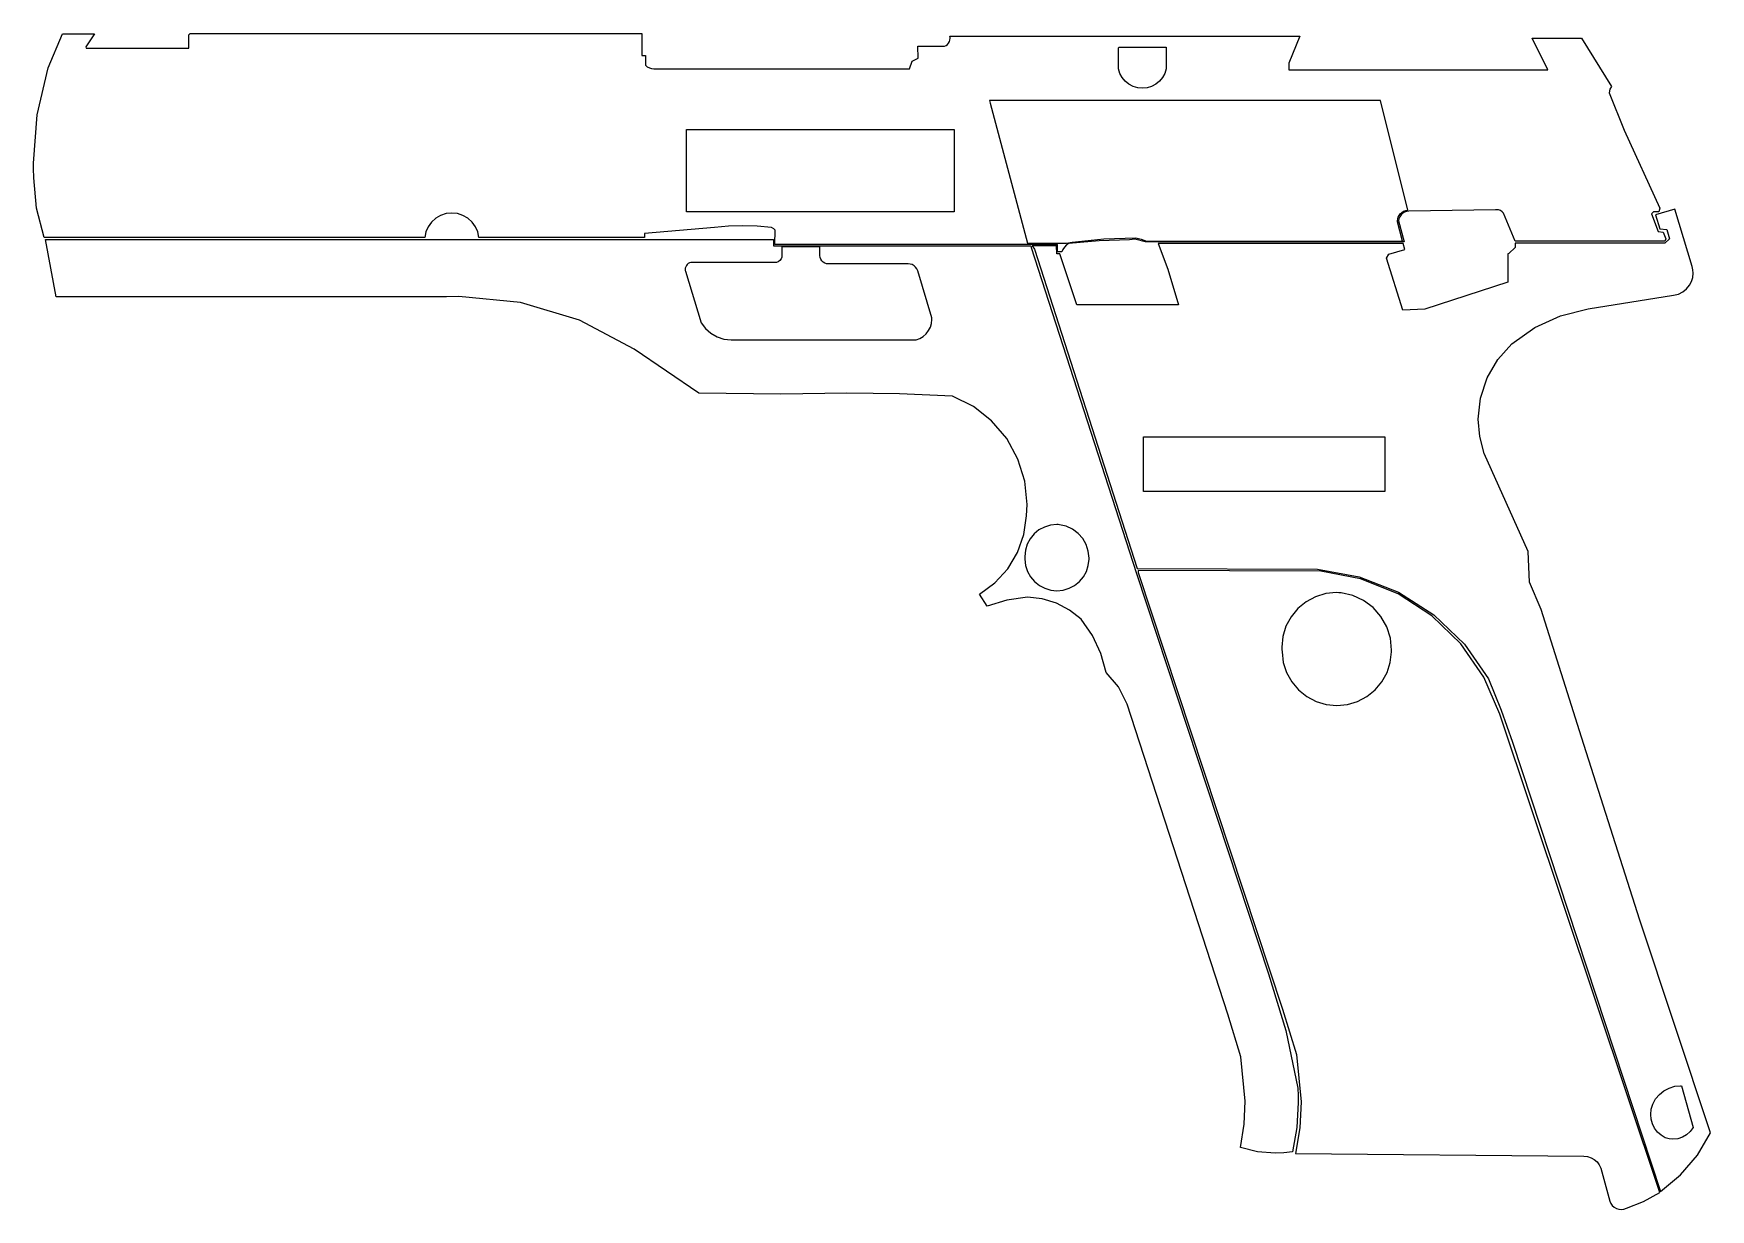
# Model space of a CAD drawing. Header units: millimetres. Extents: x 0 to 38.1, y 0 to 26.7.
import ezdxf

# ---------------------------------------------------------------- set-up
doc = ezdxf.new("R2010")
doc.units = ezdxf.units.MM

msp = doc.modelspace()

# ---------------------------------------------------------------- linework, layer by layer
for points in [[(0.658, 26.719), (1.383, 26.719), (1.187, 26.424), (1.195, 26.394), (3.529, 26.394), (3.529, 26.696), (3.559, 26.726), (13.82, 26.726), (13.82, 26.227), (13.904, 26.227), (13.904, 26.008), (13.944, 25.972), (13.991, 25.946), (14.042, 25.93), (14.095, 25.924), (14.115, 25.925), (19.904, 25.925), (19.964, 26.098), (20.1, 26.166), (20.093, 26.438), (20.697, 26.438), (20.732, 26.455), (20.764, 26.478), (20.789, 26.508), (20.808, 26.542), (20.82, 26.579), (20.824, 26.617), (20.823, 26.641), (20.818, 26.665), (28.767, 26.665), (28.518, 26.054), (28.518, 25.903), (34.404, 25.903), (34.049, 26.621), (35.167, 26.621), (35.848, 25.524), (35.811, 25.463), (35.795, 25.38), (36.143, 24.526), (36.951, 22.758), (36.929, 22.675), (36.808, 22.675), (36.763, 22.63), (36.914, 22.229), (37.027, 22.214), (37.087, 22.063), (37.065, 22.01), (33.665, 22.01), (33.4, 22.645), (33.367, 22.677), (33.328, 22.701), (33.284, 22.716), (33.238, 22.721), (33.219, 22.721), (31.245, 22.691), (31.195, 22.683), (31.148, 22.665), (31.105, 22.639), (31.069, 22.604), (31.04, 22.563), (31.02, 22.516), (31.009, 22.467), (31.139, 21.99), (25.254, 21.99), (25.024, 22.05), (24.9, 22.039), (24.21, 22.017), (23.522, 21.956), (23.469, 21.92), (23.423, 21.874), (23.388, 21.821), (23.363, 21.762), (23.268, 21.762), (23.268, 21.933), (16.841, 21.933), (16.847, 22.256), (16.818, 22.291), (16.765, 22.315), (16.441, 22.346), (16.117, 22.356), (15.792, 22.346), (15.469, 22.315), (13.884, 22.185), (13.884, 22.091), (10.118, 22.091), (10.092, 22.218), (10.039, 22.336), (9.963, 22.442), (9.867, 22.529), (9.755, 22.594), (9.632, 22.634), (9.503, 22.647), (9.374, 22.634), (9.25, 22.594), (9.138, 22.529), (9.042, 22.442), (8.966, 22.336), (8.913, 22.218), (8.887, 22.091), (0.242, 22.091), (0.066, 22.758), (0.006, 23.446), (0.006, 23.477), (0.002, 23.628), (0, 23.78), (0.083, 24.875), (0.33, 25.946)], [(24.656, 26.415), (25.737, 26.415), (25.737, 25.92), (25.704, 25.818), (25.652, 25.724), (25.582, 25.641), (25.498, 25.574), (25.403, 25.524), (25.3, 25.493), (25.193, 25.483), (25.086, 25.493), (24.983, 25.524), (24.887, 25.574), (24.803, 25.641), (24.734, 25.724), (24.682, 25.818), (24.649, 25.92), (24.649, 26.404)], [(21.731, 25.144), (22.581, 21.96), (23.471, 21.96), (23.596, 21.988), (24.319, 22.058), (25.045, 22.082), (25.167, 22.054), (25.284, 22.01), (31.103, 22.01), (30.993, 22.444), (30.992, 22.47), (30.995, 22.513), (31.007, 22.554), (31.025, 22.593), (31.051, 22.627), (31.087, 22.661), (31.129, 22.687), (31.176, 22.703), (31.225, 22.71), (30.605, 25.206), (21.721, 25.206)], [(14.838, 24.548), (20.916, 24.548), (20.916, 22.674), (14.838, 22.674)], [(22.739, 21.827), (25.077, 14.565), (29.171, 14.55), (30.116, 14.381), (31.009, 14.031), (31.817, 13.513), (32.509, 12.847), (33.057, 12.059), (33.343, 11.345), (33.601, 10.62), (36.963, 0.41), (37.419, 0.785), (37.802, 1.234), (38.1, 1.744), (36.493, 6.573), (35.169, 10.736), (34.257, 13.639), (33.985, 14.259), (33.957, 14.954), (32.961, 17.181), (32.857, 17.566), (32.822, 17.964), (32.873, 18.442), (33.023, 18.9), (33.266, 19.315), (33.59, 19.671), (34.113, 20.044), (34.696, 20.313), (35.319, 20.469), (37.264, 20.779), (37.371, 20.804), (37.47, 20.852), (37.557, 20.92), (37.627, 21.005), (37.672, 21.091), (37.699, 21.183), (37.709, 21.28), (37.703, 21.355), (37.687, 21.428), (37.292, 22.734), (36.85, 22.602), (36.951, 22.287), (37.107, 22.274), (37.169, 22.063), (37.063, 21.963), (33.662, 21.963), (33.662, 21.863), (33.519, 21.726), (33.494, 21.72), (33.494, 21.075), (31.612, 20.465), (31.114, 20.44), (30.739, 21.621), (30.795, 21.708), (31.156, 21.82), (31.119, 21.951), (25.548, 21.951), (25.773, 21.367), (26.01, 20.557), (23.705, 20.557), (23.319, 21.716), (23.263, 21.716), (23.252, 21.716), (23.24, 21.901), (22.69, 21.9)], [(22.665, 21.861), (25.059, 14.454), (28.058, 5.353), (28.452, 4.07), (28.723, 2.755), (28.731, 2.592), (28.734, 2.428), (28.701, 1.865), (28.603, 1.31), (28.406, 1.286), (28.208, 1.277), (27.808, 1.311), (27.42, 1.411), (27.502, 1.935), (27.529, 2.464), (27.43, 3.47), (27.136, 4.437), (24.848, 11.488), (24.65, 11.875), (24.369, 12.207), (24.248, 12.638), (24.058, 13.044), (23.804, 13.413), (23.539, 13.621), (23.24, 13.777), (22.918, 13.877), (22.583, 13.916), (22.115, 13.851), (21.663, 13.715), (21.492, 13.985), (21.841, 14.241), (22.133, 14.561), (22.355, 14.932), (22.5, 15.339), (22.562, 15.767), (22.571, 15.896), (22.574, 16.024), (22.521, 16.55), (22.364, 17.055), (22.11, 17.519), (21.768, 17.922), (21.353, 18.249), (20.88, 18.487), (19.678, 18.538), (18.475, 18.556), (16.979, 18.529), (15.113, 18.55), (13.647, 19.552), (12.406, 20.208), (11.062, 20.612), (9.665, 20.748), (9.382, 20.743), (0.517, 20.743), (0.275, 22.048), (16.813, 22.048), (16.813, 21.901), (22.658, 21.901)], [(17.004, 21.857), (17.004, 21.646), (16.984, 21.604), (16.955, 21.568), (16.919, 21.54), (16.877, 21.519), (15.005, 21.519), (14.985, 21.523), (14.965, 21.524), (14.934, 21.521), (14.904, 21.512), (14.876, 21.497), (14.852, 21.477), (14.832, 21.453), (14.817, 21.425), (14.808, 21.395), (14.805, 21.364), (14.806, 21.343), (14.81, 21.324), (15.166, 20.153), (15.265, 20.022), (15.388, 19.914), (15.53, 19.833), (15.686, 19.783), (15.849, 19.766), (20.052, 19.766), (20.136, 19.797), (20.214, 19.842), (20.281, 19.902), (20.336, 19.973), (20.377, 20.053), (20.402, 20.139), (20.41, 20.228), (20.409, 20.262), (20.09, 21.336), (20.071, 21.379), (20.042, 21.418), (20.006, 21.45), (19.965, 21.474), (19.919, 21.488), (19.871, 21.493), (19.86, 21.493), (18.098, 21.493), (18.079, 21.49), (18.059, 21.489), (18.016, 21.494), (17.975, 21.509), (17.938, 21.532), (17.908, 21.561), (17.885, 21.597), (17.87, 21.637), (17.864, 21.679), (17.864, 21.878), (17.004, 21.878)], [(25.218, 17.563), (30.701, 17.563), (30.701, 16.315), (25.218, 16.315)], [(23.31, 15.563), (23.278, 15.565), (23.246, 15.565), (23.105, 15.552), (22.969, 15.51), (22.844, 15.443), (22.734, 15.353), (22.644, 15.244), (22.577, 15.118), (22.536, 14.982), (22.522, 14.841), (22.522, 14.809), (22.525, 14.777), (22.541, 14.637), (22.584, 14.503), (22.652, 14.379), (22.743, 14.271), (22.852, 14.183), (22.977, 14.117), (23.112, 14.077), (23.253, 14.063), (23.393, 14.077), (23.528, 14.117), (23.653, 14.183), (23.762, 14.271), (23.853, 14.379), (23.921, 14.503), (23.964, 14.637), (23.981, 14.777), (23.981, 14.802), (23.965, 14.959), (23.917, 15.11), (23.839, 15.247), (23.734, 15.366), (23.607, 15.46), (23.464, 15.527)], [(25.098, 14.476), (28.377, 4.555), (28.694, 3.521), (28.8, 2.445), (28.769, 1.856), (28.674, 1.274), (35.226, 1.214), (35.308, 1.202), (35.387, 1.176), (35.46, 1.134), (35.523, 1.08), (35.575, 1.014), (35.613, 0.94), (35.81, 0.188), (35.834, 0.135), (35.869, 0.088), (35.912, 0.049), (35.963, 0.021), (36.015, 0.005), (36.068, 0), (36.131, 0.007), (36.19, 0.029), (36.582, 0.181), (36.95, 0.386), (33.313, 11.256), (32.948, 12.097), (32.427, 12.852), (31.77, 13.492), (31.002, 13.992), (30.151, 14.335), (29.25, 14.507), (25.096, 14.522)], [(29.709, 14.015), (29.654, 14.018), (29.6, 14.02), (29.358, 13.996), (29.126, 13.925), (28.912, 13.811), (28.724, 13.657), (28.571, 13.47), (28.456, 13.256), (28.386, 13.023), (28.362, 12.782), (28.363, 12.727), (28.367, 12.673), (28.395, 12.433), (28.468, 12.204), (28.585, 11.993), (28.739, 11.808), (28.927, 11.657), (29.14, 11.545), (29.371, 11.476), (29.611, 11.453), (29.85, 11.476), (30.081, 11.545), (30.294, 11.657), (30.482, 11.808), (30.637, 11.993), (30.753, 12.204), (30.826, 12.433), (30.854, 12.673), (30.855, 12.715), (30.827, 12.984), (30.745, 13.241), (30.612, 13.476), (30.433, 13.678), (30.217, 13.84), (29.972, 13.954)], [(37.444, 2.811), (37.704, 1.864), (37.64, 1.774), (37.558, 1.699), (37.463, 1.644), (37.358, 1.609), (37.248, 1.597), (37.159, 1.605), (37.072, 1.628), (36.979, 1.685), (36.898, 1.759), (36.831, 1.847), (36.782, 1.945), (36.752, 2.051), (36.742, 2.16), (36.754, 2.28), (36.79, 2.394), (36.854, 2.511), (36.94, 2.614), (37.043, 2.698), (37.161, 2.76), (37.289, 2.799), (37.422, 2.812)]]:
    msp.add_lwpolyline(points, close=True)

doc.saveas('drawing.dxf')
